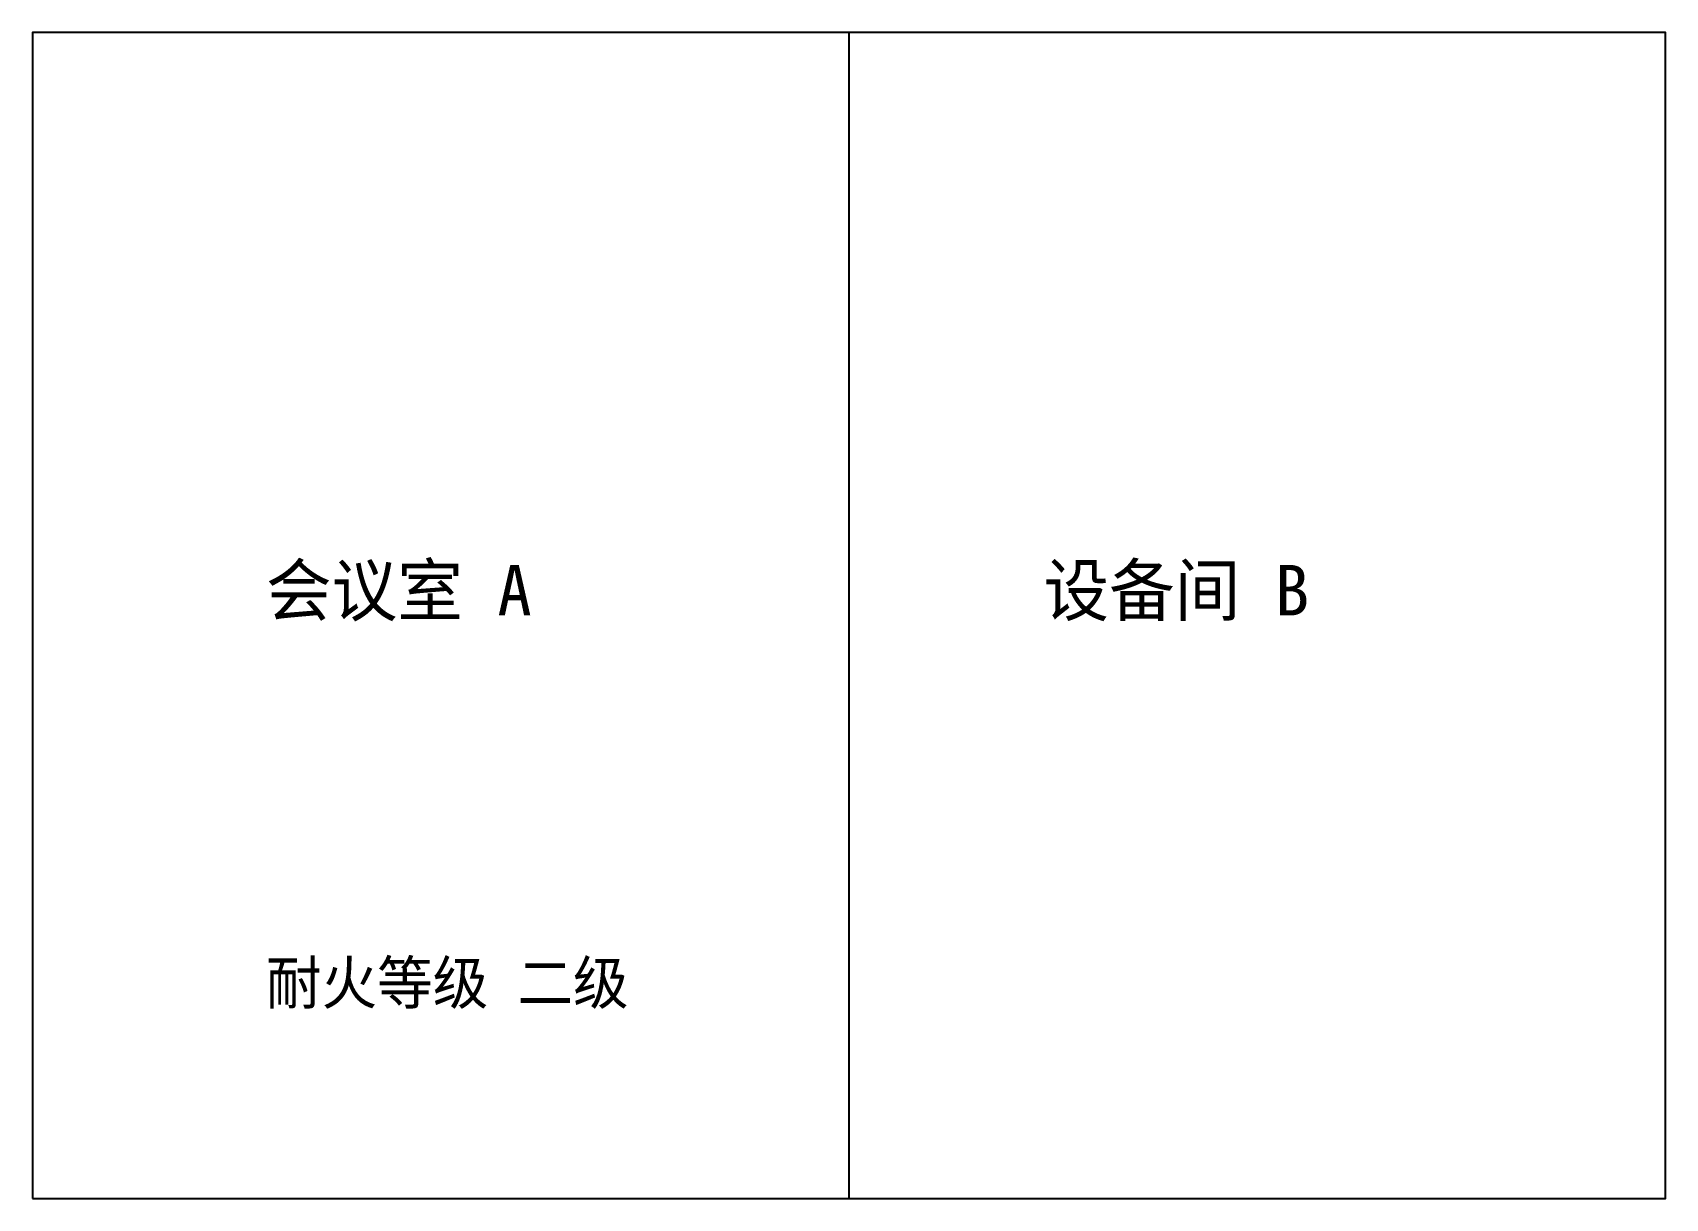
# Model space of a CAD drawing. Header units: metres. Extents: x 0 to 8400, y 0 to 6000.
import ezdxf

# ---------------------------------------------------------------- set-up
doc = ezdxf.new("R2010")
doc.units = ezdxf.units.M
doc.layers.add('墙体', color=7, linetype='Continuous')
doc.layers.add('标注', color=7, linetype='Continuous')

msp = doc.modelspace()

# ---------------------------------------------------------------- linework, layer by layer
at = {"layer": '墙体'}
msp.add_line((4200, 0), (4200, 6000), dxfattribs=at)
msp.add_lwpolyline([(0, 0), (8400, 0), (8400, 6000), (0, 6000), (0, 0)], dxfattribs=at)

# ---------------------------------------------------------------- texts
at = {"layer": '标注'}
for s, height, p in [('会议室 A', 260, (1200, 3000)), ('设备间 B', 260, (5200, 3000)), ('耐火等级 二级', 220, (1200, 1000))]:
    msp.add_text(s, height=height, dxfattribs=at).set_placement(p)

doc.saveas('drawing.dxf')
